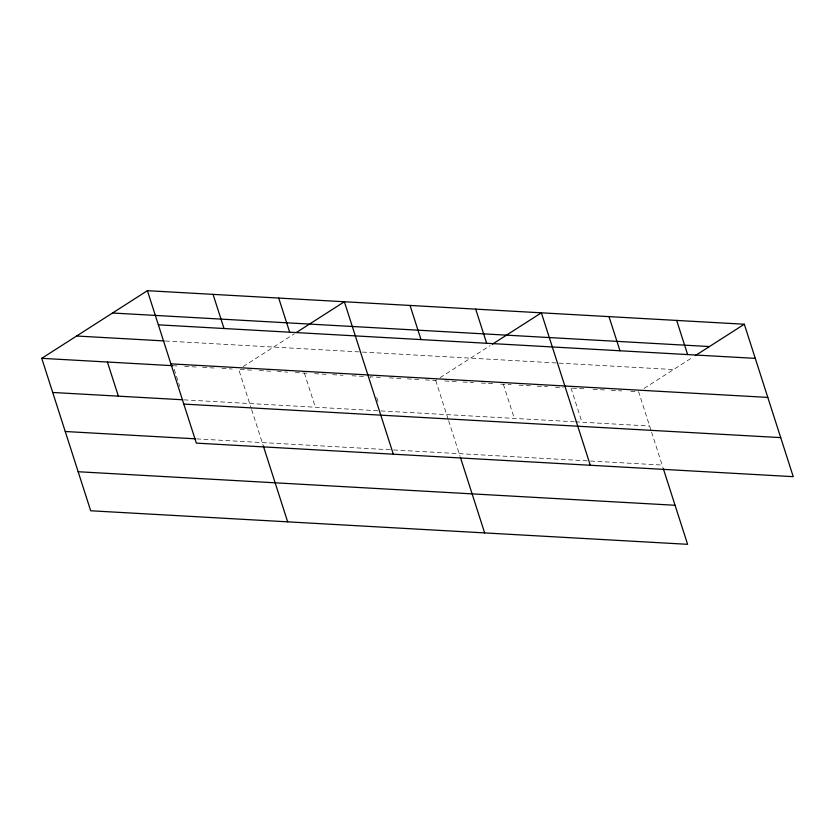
<?xml version="1.0" encoding="UTF-8"?>
<svg xmlns="http://www.w3.org/2000/svg" width="835" height="835" viewBox="0 0 835 835"><rect width="100%" height="100%" fill="white"/><g stroke="black" fill="none" stroke-linecap="round" stroke-linejoin="round"><path stroke-width="0.63" stroke-dasharray="4.17 3.13" d="M243.089 366.617L294.275 333.833M425.412 379.894L435.713 380.468L438.98 378.38M440.066 377.681L490.166 345.606M644.109 388.39L693.123 357.004M165.445 341.004L361.137 352.005M362.432 352.067L557.738 363.048M559.043 363.121L673.521 369.55M174.358 365.782L176.936 365.928M184.66 366.367L196.246 367.014M202.686 367.379L214.271 368.026M221.995 368.465L232.297 369.039M251.606 370.124L238.726 369.404L251.262 408.419M259.33 370.563L270.916 371.21M277.356 371.575L287.658 372.149M295.381 372.587L308.251 373.308M314.691 373.673L326.276 374.32M332.716 374.685L343.018 375.259M352.026 375.771L363.611 376.418M380.353 377.357L370.051 376.783L370.834 379.226M389.361 377.869L400.946 378.516M407.386 378.881L418.972 379.528M444.815 380.979L456.526 381.637M463.028 382.012L473.445 382.597M481.242 383.035L492.953 383.693M500.76 384.131L511.166 384.716M518.973 385.154L530.684 385.812M537.187 386.177L547.593 386.762M555.4 387.2L563.207 387.638M572.309 388.15L585.325 388.88M593.132 389.319L604.832 389.976M611.345 390.342L621.751 390.926M630.853 391.438L638.66 391.876L651.185 430.891M184.034 399.85L378.432 410.778M381.01 410.924L574.167 421.769M575.472 421.842L649.62 426.017M196.569 438.886L390.968 449.814M393.546 449.961L589.301 460.962M590.606 461.035L662.155 465.053M651.582 432.112L662.938 467.485M571.015 388.077L581.974 422.218M503.359 384.277L514.318 418.408M435.713 380.468L448.238 419.494M448.635 420.715L459.991 456.087M376.71 397.512L378.276 402.386M304.389 373.088L315.348 407.23M251.648 409.641L263.401 446.234M174.244 369.373L179.723 386.438"/><path stroke-width="1.25" d="M663.334 468.706L687.602 544.316L90.691 510.769L41.75 358.33L147.398 290.684L744.309 324.23L793.25 476.67L196.34 443.124L147.398 290.684M296.456 332.445L344.375 301.759L393.316 454.188M492.347 344.208L541.362 312.822L590.303 465.262M695.294 355.616L744.309 324.23M112.537 313.01L709.447 346.556M158.358 324.825L755.268 358.372M76.611 336.014L164.161 340.93M170.893 363.862L767.803 397.408M41.75 358.33L173.075 365.709M52.709 392.471L182.74 399.777M183.804 404.088L780.715 437.623M65.245 431.507L195.275 438.813M78.156 471.733L675.066 505.269M676.663 320.431L687.622 354.562M609.007 316.632L619.967 350.763M475.699 309.138L486.659 343.279M460.377 457.309L484.655 532.907M410.037 305.443L420.997 339.584M278.713 298.064L289.682 332.205M263.401 446.234L287.668 521.844M213.061 294.379L224.02 328.52M107.412 362.025L118.372 396.166"/></g></svg>
